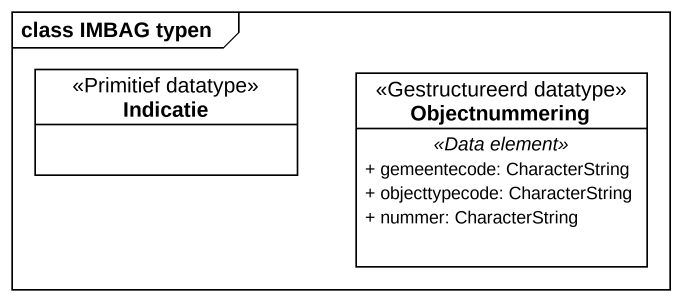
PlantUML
@startuml
mainframe class IMBAG typen
hide circle
hide empty members
skinparam classAttributeIconSize 0
class Indicatie <<Primitief datatype>>
class Objectnummering <<Gestructureerd datatype>> {
  .. <<Data element>> ..
  + gemeentecode: CharacterString
  + objecttypecode: CharacterString
  + nummer: CharacterString
}
@enduml
